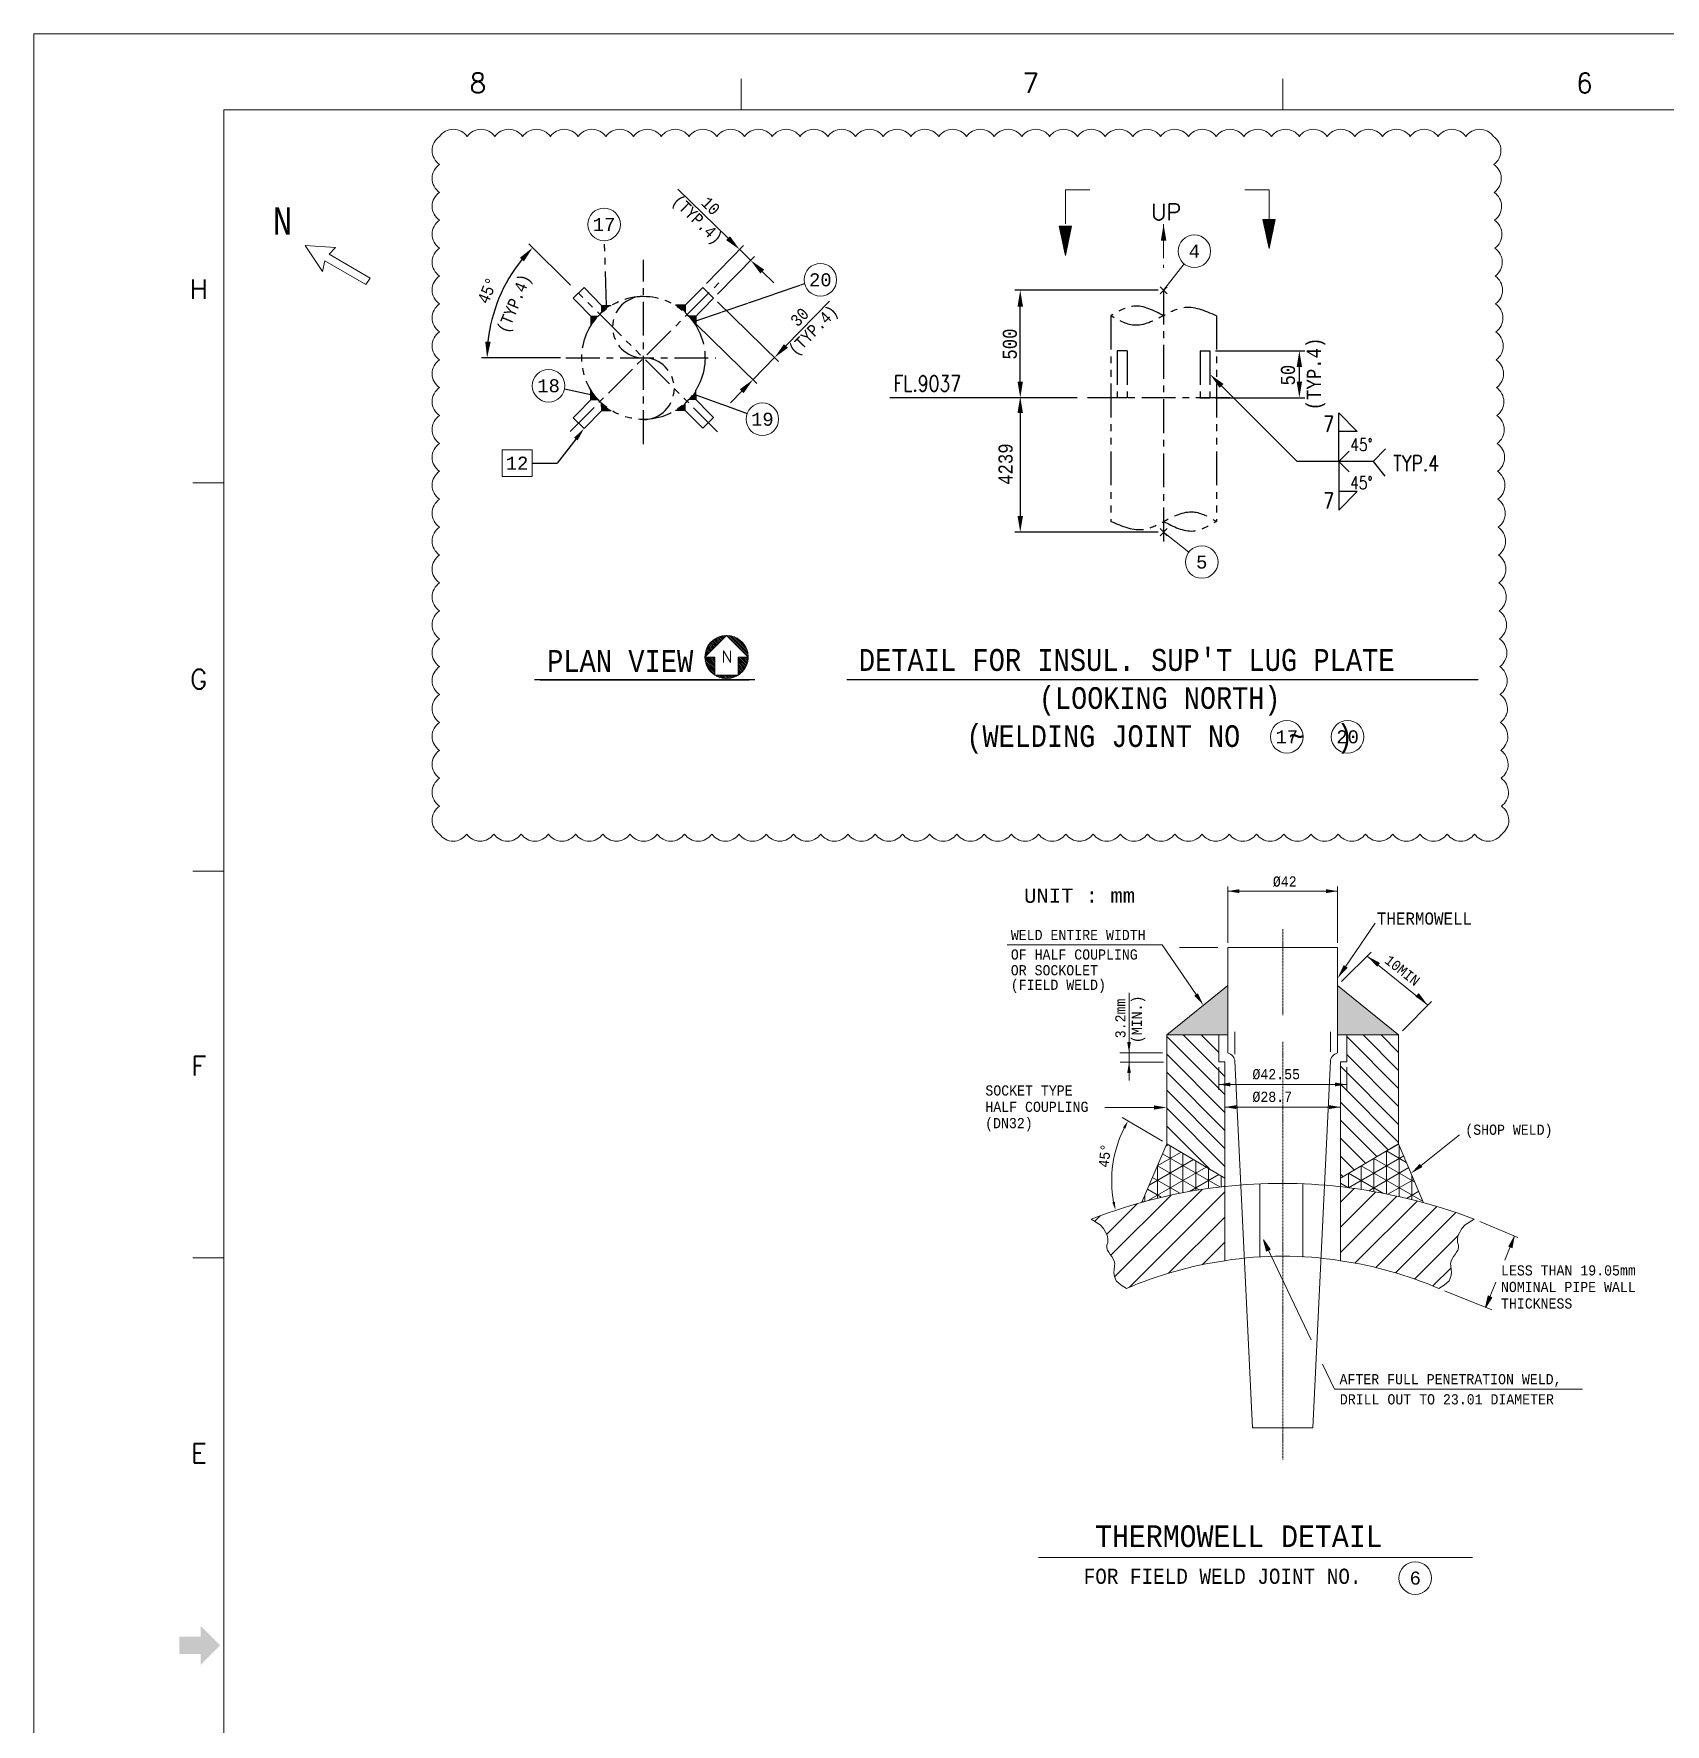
# Model space of a CAD drawing. Extents: x 0 to 841, y 0 to 594.
# Drawn here: x 0 to 300.6, y 282.5 to 594 of the extents above; entities that cross this region are included whole.
import ezdxf
from ezdxf.enums import TextEntityAlignment as Align

# ---------------------------------------------------------------- set-up
doc = ezdxf.new("R2010")
doc.units = 0
doc.header["$LTSCALE"] = 5
doc.header["$MEASUREMENT"] = 0
for name, pattern in [('CENTER', [2, 1.25, -0.25, 0.25, -0.25]), ('CONT', [1, 1, 0]), ('PHANTOM', [2.5, 1.25, -0.25, 0.25, -0.25, 0.25, -0.25])]:
    doc.linetypes.add(name, pattern=pattern)
doc.layers.get('0').update_dxf_attribs({"lineweight": 9})
for name, color, linetype, lineweight in [('1', 7, 'Continuous', 9), ('4', 7, 'Continuous', 9), ('42', 7, 'Continuous', 9)]:
    doc.layers.add(name, color=color, linetype=linetype, lineweight=lineweight)
for name, color, linetype in [('FAB', 2, 'Continuous'), ('SUPT', 4, 'Continuous'), ('TITLE BLOCK', 7, 'Continuous')]:
    doc.layers.add(name, color=color, linetype=linetype)
doc.styles.add('MARKING', font='monotxt.shx', dxfattribs={"width": 0.85, "height": 2.6})
doc.styles.add('MONOTXT', font='monotxt.shx')
doc.styles.add('ROMANS', font='romans.shx')
doc.styles.get("Standard").update_dxf_attribs({"font": 'txt.shx'})
doc.styles.add('TXT', font='monotxt.shx')

# ---------------------------------------------------------------- blocks, each defined once
blk = doc.blocks.new('A$C4F896684')
at = {"layer": '4', "color": 2, "linetype": 'Continuous'}
for p, q in [((-1.13, 0), (0, -5.35)), ((-1.13, 0), (1.13, 0)), ((-1.11, 0), (0.74, -1.86)), ((-0.64, 0), (-1.05, -0.41)), ((-0.39, 0), (-1, -0.62)), ((-0.14, 0), (-0.96, -0.82)), ((0.11, 0), (-0.92, -1.03)), ((0.36, 0), (-0.87, -1.24)), ((-0.86, 0), (0.78, -1.65)), ((0.61, 0), (-0.83, -1.44)), ((0.86, 0), (-0.79, -1.65)), ((1.11, 0), (-0.74, -1.85)), ((-0.62, 0), (0.83, -1.44)), ((-0.37, 0), (0.87, -1.24)), ((-0.12, 0), (0.92, -1.03)), ((0, -5.35), (1.13, 0)), ((0.13, 0), (0.96, -0.83)), ((0.38, 0), (1, -0.62)), ((0.63, 0), (1.05, -0.41)), ((0.88, 0), (1.09, -0.21)), ((1.13, 0), (1.13, 0)), ((-1.07, -0.29), (0.7, -2.06)), ((-1.01, -0.61), (0.65, -2.27)), ((-0.94, -0.92), (0.61, -2.47)), ((-0.87, -1.24), (0.57, -2.68)), ((-0.8, -1.56), (0.52, -2.88)), ((-0.74, -1.87), (0.48, -3.09)), ((1.07, -0.29), (-0.7, -2.06)), ((-0.67, -2.19), (0.44, -3.3)), ((1.01, -0.6), (-0.65, -2.26)), ((0.94, -0.92), (-0.61, -2.47)), ((-0.6, -2.51), (0.39, -3.5)), ((0.87, -1.24), (-0.57, -2.68)), ((-0.54, -2.82), (0.35, -3.71)), ((0.81, -1.55), (-0.52, -2.88)), ((0.74, -1.87), (-0.48, -3.09)), ((0.67, -2.19), (-0.44, -3.29)), ((0.6, -2.5), (-0.39, -3.5)), ((0.54, -2.82), (-0.35, -3.71)), ((-0.47, -3.14), (0.31, -3.91)), ((-0.4, -3.46), (0.26, -4.12)), ((-0.34, -3.77), (0.22, -4.33)), ((0.47, -3.14), (-0.31, -3.91)), ((-0.27, -4.09), (0.17, -4.53)), ((0.4, -3.45), (-0.26, -4.12)), ((0.34, -3.77), (-0.22, -4.32)), ((-0.2, -4.41), (0.13, -4.74)), ((0.27, -4.09), (-0.17, -4.53)), ((0.2, -4.4), (-0.13, -4.74)), ((-0.13, -4.72), (0.09, -4.94)), ((0.13, -4.72), (-0.09, -4.94)), ((-0.07, -5.04), (0.04, -5.15)), ((0.07, -5.03), (-0.04, -5.15)), ((0, -5.35), (0, -5.35))]:
    blk.add_line(p, q, dxfattribs=at)
blk = doc.blocks.new('*X18')
at = {"color": 0}
for p, q in [((263.81, 168.35), (270.12, 174.66)), ((263.85, 168.92), (269.55, 174.62)), ((263.95, 169.55), (268.91, 174.51)), ((264.16, 170.29), (268.17, 174.3)), ((264.58, 171.24), (267.22, 173.89)), ((270.3, 174.31), (270.64, 174.65)), ((270.3, 173.78), (271.13, 174.61)), ((270.3, 173.25), (271.58, 174.53)), ((270.3, 172.72), (272.01, 174.43)), ((270.3, 172.19), (272.42, 174.31)), ((270.3, 171.66), (272.8, 174.16)), ((270.83, 171.66), (273.17, 174)), ((271.36, 171.66), (273.51, 173.81)), ((271.89, 171.66), (273.84, 173.61)), ((272.42, 171.66), (274.16, 173.39)), ((272.95, 171.66), (274.45, 173.16)), ((273.48, 171.66), (274.74, 172.91)), ((274.01, 171.66), (275, 172.65)), ((263.81, 167.82), (263.98, 167.99)), ((263.86, 167.34), (264.24, 167.72)), ((263.93, 166.88), (264.51, 167.46)), ((274.54, 171.66), (275.25, 172.37)), ((275.08, 171.66), (275.49, 172.08)), ((275.61, 171.66), (275.71, 171.77)), ((275.78, 171.3), (275.91, 171.44)), ((275.78, 170.77), (276.1, 171.1)), ((275.78, 170.24), (276.27, 170.74)), ((275.78, 169.71), (276.42, 170.35)), ((275.78, 169.18), (276.55, 169.95)), ((275.78, 168.65), (276.66, 169.53)), ((275.78, 168.12), (276.74, 169.08)), ((275.78, 167.59), (276.79, 168.6)), ((275.78, 167.06), (276.8, 168.08)), ((275.78, 166.53), (276.77, 167.52)), ((264.03, 166.45), (264.77, 167.19)), ((264.16, 166.05), (265.04, 166.93)), ((264.3, 165.66), (265.3, 166.66)), ((264.47, 165.3), (265.57, 166.4)), ((264.65, 164.95), (265.83, 166.13)), ((264.85, 164.62), (266.1, 165.87)), ((265.07, 164.31), (266.36, 165.6)), ((265.3, 164.01), (266.63, 165.34)), ((265.55, 163.73), (266.89, 165.07)), ((265.81, 163.46), (267.16, 164.8)), ((266.09, 163.21), (267.42, 164.54)), ((266.39, 162.97), (267.69, 164.27)), ((266.7, 162.75), (267.95, 164.01)), ((267.02, 162.55), (268.22, 163.74)), ((267.37, 162.36), (268.48, 163.48)), ((267.73, 162.19), (268.75, 163.21)), ((268.11, 162.04), (269.01, 162.95)), ((268.51, 161.91), (269.28, 162.68)), ((268.93, 161.81), (269.54, 162.42)), ((270.3, 164.24), (270.73, 164.66)), ((270.3, 163.71), (271.26, 164.66)), ((270.3, 163.18), (271.79, 164.66)), ((270.3, 162.65), (272.32, 164.66)), ((270.3, 162.12), (272.85, 164.66)), ((270.38, 161.66), (273.38, 164.66)), ((270.94, 161.69), (273.91, 164.66)), ((271.56, 161.78), (274.44, 164.66)), ((272.28, 161.97), (274.97, 164.66)), ((273.16, 162.32), (275.5, 164.66)), ((275.78, 166), (276.68, 166.9)), ((275.78, 165.47), (276.5, 166.19)), ((275.78, 164.94), (276.14, 165.3)), ((269.38, 161.73), (269.81, 162.15)), ((269.86, 161.68), (270.08, 161.89))]:
    blk.add_line(p, q, dxfattribs=at)

msp = doc.modelspace()

# ---------------------------------------------------------------- hatches: boundary and pattern name
at = {"layer": '1', "linetype": 'Continuous'}
h = msp.add_hatch(color=4, dxfattribs=at)
h.paths.add_polyline_path([(208.72, 409.51), (219.96, 409.51), (219.96, 418.61)])
h.paths.add_polyline_path([(240.21, 418.61), (240.21, 409.51), (251.46, 409.51)])
h = msp.add_hatch(dxfattribs=at)
h.set_pattern_fill('ANSI31', color=4, scale=18.75, angle=90)
h.set_pattern_definition([(135, (103.4408, 292.4418), (-1.657282, -1.657282), [])])
h.paths.add_polyline_path([(219.42, 404.33), (219.21, 404.54), (218.3, 404.54), (218.3, 409.51), (208.72, 409.51), (208.72, 389.45), (219.42, 383.13)])
h.paths.add_polyline_path([(251.46, 409.51), (241.88, 409.51), (241.88, 404.54), (240.97, 404.54), (240.75, 404.33), (240.75, 383.13), (251.46, 389.45)])
h = msp.add_hatch(dxfattribs=at)
h.set_pattern_fill('NET3', color=4, scale=18.75, angle=90)
h.set_pattern_definition([(90, (110.9408, 281.1918), (-2.34375, 1e-16), []), (150, (110.9408, 281.1918), (-1.171875, -2.029747), []), (210, (110.9408, 281.1918), (1.171875, -2.029747), [])])
h.paths.add_polyline_path([(251.46, 389.45), (240.75, 383.13), (240.75, 381.54, -0.036965), (256.05, 378.57)])
h.paths.add_polyline_path([(219.42, 383.13), (208.72, 389.45), (204.17, 378.67, -0.040319), (219.42, 381.59)])
h = msp.add_hatch(dxfattribs=at)
h.set_pattern_fill('ANSI31', color=4, scale=26.25)
h.set_pattern_definition([(45, (103.4408, 292.4418), (-2.320194, 2.320194), [])])
h.paths.add_polyline_path([(219.42, 381.59, 0.066027), (194.78, 375.55), (196.49, 374.48), (197.07, 373.85), (197.75, 372.62), (197.88, 372), (197.9, 371.81), (197.85, 371.25), (197.7, 370.75), (197.7, 370.29), (197.83, 369.86), (198.06, 369.45), (198.33, 369.05), (198.62, 368.65), (198.88, 368.25), (199.07, 367.82), (199.15, 367.36), (199.12, 366.86), (199.03, 366.3), (198.99, 365.68), (199.09, 364.99), (199.44, 364.21), (200.33, 363.36), (201.29, 362.77, -0.064579), (219.42, 367.89)])
h.paths.add_polyline_path([(263.1, 373.85), (263.69, 374.48), (265.39, 375.55, 0.060273), (240.75, 381.54), (240.75, 367.89, -0.064665), (258.88, 362.77), (259.85, 363.36), (260.74, 364.21), (261.08, 364.99), (261.19, 365.68), (261.15, 366.3), (261.06, 366.86), (261.02, 367.36), (261.11, 367.82), (261.3, 368.25), (261.56, 368.65), (261.84, 369.05), (262.12, 369.45), (262.34, 369.86), (262.47, 370.29), (262.47, 370.75), (262.33, 371.25), (262.28, 371.81), (262.29, 372), (262.42, 372.62)])
at = {"layer": 'SUPT', "linetype": 'PHANTOM'}
for points in [[(102.62, 541.96), (102.62, 540.19, -0.059237), (104.28, 542.3), (103.95, 541.98)], [(104.62, 543.96), (106.38, 543.96, 0.059237), (104.28, 542.3), (104.6, 542.62)], [(119.99, 543.97), (118.23, 543.97, -0.059237), (120.34, 542.31), (120.01, 542.63)], [(122, 541.97), (122, 540.21, 0.059237), (120.34, 542.31), (120.66, 541.99)], [(102.63, 526.59), (102.63, 528.35, 0.059237), (104.29, 526.24), (103.96, 526.57)], [(104.63, 524.58), (106.4, 524.59, -0.059237), (104.29, 526.24), (104.61, 525.92)]]:
    msp.add_hatch(color=1, dxfattribs=at).paths.add_polyline_path(points)
at = {"layer": 'SUPT'}
for points in [[(122.01, 526.6), (122, 528.36, -0.059237), (120.35, 526.25), (120.67, 526.58)], [(120, 524.59), (118.24, 524.59, 0.059237), (120.35, 526.25), (120.02, 525.93)]]:
    msp.add_hatch(color=1, dxfattribs=at).paths.add_polyline_path(points)

# ---------------------------------------------------------------- linework, layer by layer
at = {"color": 2}
for p, q in [((125.97, 544.59), (137.19, 533.63)), ((138.57, 536.48), (146.62, 544.72)), ((121.99, 540.56), (133.23, 529.58)), ((132.52, 530.28), (136.48, 534.33)), ((130.42, 528.13), (128.33, 525.98))]:
    msp.add_line(p, q, dxfattribs=at)
at = {"color": 4}
for p, q in [((219.96, 426.48), (219.96, 436.86)), ((240.21, 426.48), (240.21, 436.86)), ((241.7, 422.15), (247.12, 430.12)), ((207.9, 426.13), (179.31, 426.13)), ((214.14, 416.96), (207.9, 426.13)), ((219.96, 406.18), (219.96, 425.61)), ((240.21, 406.18), (240.21, 425.61)), ((246.4, 424.75), (240.93, 419.34)), ((256.77, 415.05), (245.67, 424.03)), ((251.46, 409.51), (240.21, 418.61)), ((201.78, 401.12), (201.78, 417.29)), ((252.18, 410.24), (257.53, 415.66)), ((221.28, 405.93), (221.28, 410.1)), ((238.9, 406.36), (238.9, 410.1)), ((207.97, 406.18), (200.07, 406.18)), ((208.15, 404.49), (200.13, 404.49)), ((218.3, 399.37), (218.3, 403.54)), ((224.53, 337.07), (221.28, 404.7)), ((235.64, 337.07), (238.9, 404.7)), ((241.88, 399.37), (241.88, 403.54)), ((219.42, 395.2), (219.42, 399.37)), ((240.75, 395.2), (240.75, 399.37))]:
    msp.add_line(p, q, dxfattribs=at)
at = {"color": 4, "linetype": 'ByBlock'}
for p, q in [((219.96, 436), (240.21, 436)), ((219.96, 425.61), (240.21, 425.61)), ((218.3, 400.37), (241.88, 400.37)), ((197.35, 396.13), (206.38, 396.13)), ((219.42, 396.2), (240.75, 396.2)), ((207.96, 389.9), (200.53, 394.29)), ((262.67, 391.06), (255.58, 385.46))]:
    msp.add_line(p, q, dxfattribs=at)
at = {"color": 1, "linetype": 'CENTER', "ltscale": 0.04}
for p, q in [((230.09, 429.01), (230.09, 413.11)), ((230.09, 408.25), (230.09, 331.21))]:
    msp.add_line(p, q, dxfattribs=at)
at = {"color": 0, "linetype": 'ByBlock'}
msp.add_line((208.72, 399.52), (208.72, 399.59), dxfattribs=at)
at = {"color": 2, "linetype": 'Continuous'}
msp.add_lwpolyline([(86.27, 512.39), (86.27, 517.35), (91.8, 517.35), (91.8, 512.39), (86.27, 512.39)], dxfattribs=at)
at = {"color": 4}
for centre, start, end in [((219.61, 404.54), 0, 77.9932), ((240.56, 404.54), 102.0068, 180)]:
    msp.add_arc(centre, 1.67, start, end, dxfattribs=at)
at = {"color": 4, "linetype": 'ByBlock'}
msp.add_arc((220.24, 382.64), 21.65, 153.3645, 190.4789, dxfattribs=at)
at = {"color": 2}
for points in [[(138.21, 536.83), (138.93, 536.13), (136.48, 534.33)], [(130.06, 528.48), (130.78, 527.78), (132.52, 530.28)]]:
    msp.add_solid(points, dxfattribs=at)
at = {"color": 4, "linetype": 'ByBlock'}
for points in [[(222.11, 436.36), (222.11, 435.64), (219.96, 436)], [(238.07, 436.36), (238.07, 435.64), (240.21, 436)], [(220.44, 400.73), (220.44, 400.02), (218.3, 400.37)], [(239.73, 400.73), (239.73, 400.02), (241.88, 400.37)], [(206.38, 396.52), (206.38, 395.74), (208.72, 396.13)], [(221.57, 396.56), (221.57, 395.84), (219.42, 396.2)], [(238.61, 396.56), (238.61, 395.84), (240.75, 396.2)], [(200.67, 392.47), (201.1, 392.23), (201.6, 393.66)], [(255.83, 385.15), (255.34, 385.76), (253.76, 384.01)], [(199.19, 378.76), (198.71, 378.65), (199.27, 377.25)]]:
    msp.add_solid(points, dxfattribs=at)
at = {"color": 4}
for points in [[(247.49, 422.06), (248.03, 422.76), (245.67, 424.03)], [(242.07, 421.9), (241.34, 422.39), (240.21, 419.96)], [(213.81, 416.73), (214.47, 417.18), (215.48, 414.99)], [(255.16, 417.2), (254.55, 416.57), (256.77, 415.05)], [(201.45, 408.17), (202.11, 408.17), (201.78, 406.18)], [(202.11, 402.51), (201.45, 402.51), (201.78, 404.49)]]:
    msp.add_solid(points, dxfattribs=at)
at = {"layer": '1', "color": 4, "linetype": 'Continuous'}
for p, q in [((208.72, 409.51), (219.96, 418.61)), ((194.78, 375.55), (196.49, 374.48)), ((196.49, 374.48), (197.07, 373.85)), ((197.07, 373.85), (197.75, 372.62)), ((263.1, 373.85), (262.42, 372.62)), ((263.69, 374.48), (263.1, 373.85)), ((265.39, 375.55), (263.69, 374.48)), ((266.43, 375.12), (273.42, 372.19)), ((197.85, 371.25), (197.7, 370.75)), ((197.7, 370.75), (197.7, 370.29)), ((197.75, 372.62), (197.88, 372)), ((197.9, 371.81), (197.85, 371.25)), ((197.88, 372), (197.9, 371.81)), ((226.54, 371.77), (235.34, 353.28)), ((262.29, 372), (262.28, 371.81)), ((262.28, 371.81), (262.33, 371.25)), ((262.42, 372.62), (262.29, 372)), ((262.33, 371.25), (262.47, 370.75)), ((262.47, 370.75), (262.47, 370.29)), ((271.03, 368), (272.83, 372.43)), ((197.7, 370.29), (197.83, 369.86)), ((197.83, 369.86), (198.06, 369.45)), ((198.06, 369.45), (198.33, 369.05)), ((198.33, 369.05), (198.62, 368.65)), ((198.62, 368.65), (198.88, 368.25)), ((198.88, 368.25), (199.07, 367.82)), ((199.07, 367.82), (199.15, 367.36)), ((261.11, 367.82), (261.02, 367.36)), ((261.3, 368.25), (261.11, 367.82)), ((261.56, 368.65), (261.3, 368.25)), ((261.84, 369.05), (261.56, 368.65)), ((262.12, 369.45), (261.84, 369.05)), ((262.34, 369.86), (262.12, 369.45)), ((262.47, 370.29), (262.34, 369.86)), ((199.03, 366.3), (198.99, 365.68)), ((198.99, 365.68), (199.09, 364.99)), ((199.12, 366.86), (199.03, 366.3)), ((199.09, 364.99), (199.44, 364.21)), ((199.15, 367.36), (199.12, 366.86)), ((261.08, 364.99), (260.74, 364.21)), ((261.02, 367.36), (261.06, 366.86)), ((261.06, 366.86), (261.15, 366.3)), ((261.19, 365.68), (261.08, 364.99)), ((261.15, 366.3), (261.19, 365.68)), ((199.44, 364.21), (200.33, 363.36)), ((200.33, 363.36), (201.29, 362.77)), ((259.85, 363.36), (258.88, 362.77)), ((260.74, 364.21), (259.85, 363.36)), ((259.92, 362.35), (268.64, 358.81)), ((267.48, 359.28), (269.38, 363.96)), ((267.48, 359.28), (267.97, 361.4)), ((237.45, 348.83), (239.66, 344.19)), ((239.66, 344.19), (285.32, 344.19)), ((235.64, 337.07), (224.52, 337.07))]:
    msp.add_line(p, q, dxfattribs=at)
at = {"layer": '1', "color": 2, "linetype": 'Continuous'}
for p, q in [((208.72, 409.51), (208.72, 389.45)), ((251.46, 409.51), (251.46, 389.45)), ((219.42, 367.89), (219.42, 404.54)), ((240.75, 367.89), (240.75, 404.54)), ((240.75, 404.54), (241.88, 404.54)), ((208.72, 389.45), (204.17, 378.67)), ((219.42, 383.13), (208.72, 389.45)), ((240.75, 383.13), (251.46, 389.45)), ((251.46, 389.45), (256.05, 378.57))]:
    msp.add_line(p, q, dxfattribs=at)
at = {"layer": '1', "color": 2}
for p, q in [((208.72, 409.51), (219.96, 409.51)), ((208.72, 409.51), (219.96, 409.51)), ((218.3, 404.54), (218.3, 409.51)), ((251.46, 409.51), (240.21, 409.51)), ((251.46, 409.51), (240.21, 409.51)), ((241.88, 404.54), (241.88, 409.51)), ((219.42, 404.54), (218.3, 404.54)), ((225.89, 368.55), (225.89, 382.07)), ((233.83, 368.55), (233.83, 382.07))]:
    msp.add_line(p, q, dxfattribs=at)
at = {"layer": '1', "color": 4}
for p, q in [((227.76, 369.97), (226.54, 371.77)), ((226.54, 371.77), (227.11, 369.67)), ((271.77, 370.53), (272.83, 372.43)), ((227.11, 369.67), (227.76, 369.97)), ((272.45, 370.29), (271.77, 370.53)), ((267.97, 361.4), (268.63, 361.13)), ((268.63, 361.13), (267.48, 359.28))]:
    msp.add_line(p, q, dxfattribs=at)
at = {"layer": '1', "color": 4, "linetype": 'Continuous'}
for centre, radius, start, end in [((229.86, 285.68), 96.47, 96.2115, 111.3218), ((228.33, 276.72), 105.56, 69.4457, 83.2426), ((230.09, 295.44), 73.23, 98.3756, 113.1555), ((230.11, 295.53), 73.14, 66.8329, 81.6323)]:
    msp.add_arc(centre, radius, start, end, dxfattribs=at)
at = {"layer": '1', "color": 2}
for centre, radius, start, end in [((229.86, 285.68), 96.47, 83.5173, 96.2115), ((230.09, 300.31), 68.42, 81.0343, 98.9691)]:
    msp.add_arc(centre, radius, start, end, dxfattribs=at)
at = {"layer": '1', "color": 4}
for points in [[(226.54, 371.77), (227.11, 369.67), (227.76, 369.97)], [(272.83, 372.43), (272.45, 370.29), (271.77, 370.53)], [(267.48, 359.28), (267.97, 361.4), (268.63, 361.13)]]:
    msp.add_solid(points, dxfattribs=at)
at = {"layer": '4'}
msp.add_line((211.07, 425.61), (218.15, 425.61), dxfattribs=at)
at = {"layer": '4', "color": 2, "linetype": 'Continuous', "lineweight": 0}
msp.add_lwpolyline([(49.99, 554.99), (53.19, 550.19), (53.59, 552.19), (61.19, 547.79), (61.99, 548.99), (54.39, 553.39), (55.59, 554.59), (49.99, 554.99)], dxfattribs=at)
at = {"layer": '42', "color": 3, "linetype": 'Continuous', "lineweight": 0}
for p, q in [((130.35, 580), (130.35, 585.73)), ((230.09, 585.73), (230.09, 580)), ((35, 511.27), (29.27, 511.27)), ((35, 439.66), (29.27, 439.66)), ((35, 368.43), (29.27, 368.43))]:
    msp.add_line(p, q, dxfattribs=at)
for points in [[(0, 0), (841, 0), (841, 594), (0, 594)], [(35, 580), (827, 580), (827, 14), (35, 14)]]:
    msp.add_lwpolyline(points, close=True, dxfattribs=at)
for points in [[(34.34, 297), (30.76, 293.43), (30.76, 300.56)], [(30.76, 295.39), (26.82, 295.39), (30.76, 298.6), (26.82, 298.6)]]:
    msp.add_solid(points, dxfattribs=at)
at = {"layer": 'FAB', "lineweight": 0}
msp.add_line((185.09, 313.21), (265.09, 313.21), dxfattribs=at)
at = {"layer": 'FAB', "color": 2, "linetype": 'Continuous', "lineweight": 0}
msp.add_circle((254.52, 309.4), 3, dxfattribs=at)
at = {"layer": 'SUPT', "color": 2}
for p, q in [((127.9, 556.34), (118.63, 565.39)), ((98.86, 547.69), (91.21, 555.32)), ((123.94, 547.98), (130.75, 554.96)), ((125.95, 546), (132.76, 552.99)), ((132.07, 552.27), (130.05, 554.24)), ((134.21, 550.18), (136.36, 548.08)), ((207.15, 546.73), (180.74, 546.73)), ((181.74, 529.91), (181.74, 543.73)), ((97.01, 534.27), (82.51, 534.26)), ((217.7, 535.58), (234.16, 535.58)), ((233.16, 529.91), (233.16, 532.58)), ((181.74, 526.91), (157.7, 526.91)), ((192.2, 526.91), (180.24, 526.91)), ((192.2, 526.91), (180.74, 526.91)), ((217.7, 526.91), (234.16, 526.91)), ((181.74, 524.13), (181.74, 505.16)), ((240.41, 515.19), (240.41, 524.15)), ((243.84, 520.71), (240.41, 524.15)), ((91.8, 514.87), (96.43, 514.87)), ((242.32, 517.1), (240.41, 515.19)), ((240.41, 515.19), (240.41, 506.23)), ((242.32, 513.28), (240.41, 515.19)), ((243.84, 509.66), (240.41, 506.23)), ((207.15, 502.16), (180.74, 502.16)), ((132.84, 474.92), (92.22, 474.92)), ((93.3, 474.92), (131.77, 474.92)), ((266.11, 474.92), (149.76, 474.92))]:
    msp.add_line(p, q, dxfattribs=at)
at = {"layer": 'SUPT', "color": 2, "linetype": 'PHANTOM', "lineweight": 0}
for p, q in [((190.05, 565.26), (190.05, 554.41)), ((194.54, 565.26), (190.05, 565.26)), ((227.58, 565.26), (223.09, 565.26)), ((227.58, 565.26), (227.58, 555.67)), ((208.15, 558.9), (208.15, 550.89)), ((208.15, 546.73), (211.97, 551.58)), ((208.81, 547.39), (207.5, 546.08)), ((207.5, 547.39), (208.81, 546.08)), ((208.81, 501.5), (207.5, 502.81)), ((207.5, 501.5), (208.81, 502.81)), ((208.15, 502.16), (212.82, 498.5))]:
    msp.add_line(p, q, dxfattribs=at)
at = {"layer": 'SUPT', "color": 2, "linetype": 'PHANTOM'}
msp.add_line((105.5, 543.96), (105.15, 555.86), dxfattribs=at)
at = {"layer": 'SUPT', "color": 1, "linetype": 'CENTER'}
for p, q in [((112.32, 518.38), (112.3, 552.33)), ((98.79, 520.73), (126.21, 548.08)), ((208.15, 546.68), (208.15, 499.91)), ((98.01, 534.27), (125.66, 534.29)), ((220.37, 526.91), (192.89, 526.91))]:
    msp.add_line(p, q, dxfattribs=at)
at = {"layer": 'SUPT', "color": 1, "linetype": 'PHANTOM'}
for p, q in [((99.38, 545.29), (101.37, 547.25)), ((103.34, 541.24), (99.38, 545.29)), ((125.96, 520.67), (99.57, 546.99)), ((101.37, 547.25), (104.62, 543.96)), ((123.24, 547.27), (119.99, 543.97)), ((121.27, 541.25), (125.23, 545.31)), ((125.23, 545.31), (123.24, 547.27)), ((104.28, 542.3), (103.95, 541.98)), ((104.28, 542.3), (104.6, 542.62)), ((104.62, 543.96), (104.6, 542.62)), ((104.62, 543.96), (106.38, 543.96)), ((119.99, 543.97), (118.23, 543.97)), ((119.99, 543.97), (120.01, 542.63)), ((120.34, 542.31), (120.01, 542.63)), ((120.34, 542.31), (120.66, 541.99)), ((102.62, 541.96), (103.95, 541.98)), ((102.62, 541.96), (102.62, 540.19)), ((122, 541.97), (120.66, 541.99)), ((122, 541.97), (122, 540.21)), ((198.44, 542.05), (198.44, 504.14)), ((217.87, 542.05), (217.87, 504.14)), ((199.6, 535.58), (199.6, 526.91)), ((201.43, 535.58), (199.6, 535.58)), ((201.43, 535.58), (201.43, 526.91)), ((214.88, 535.58), (214.88, 526.91)), ((214.88, 535.58), (216.7, 535.58)), ((216.7, 535.58), (216.7, 526.91)), ((103.35, 527.3), (99.4, 523.24)), ((102.63, 526.59), (102.63, 528.35)), ((102.63, 526.59), (103.96, 526.57)), ((104.29, 526.24), (103.96, 526.57)), ((201.43, 526.91), (199.6, 526.91)), ((214.88, 526.91), (216.7, 526.91)), ((101.38, 521.28), (104.63, 524.58)), ((104.29, 526.24), (104.61, 525.92)), ((104.63, 524.58), (104.61, 525.92)), ((104.63, 524.58), (106.4, 524.59)), ((99.4, 523.24), (101.38, 521.28))]:
    msp.add_line(p, q, dxfattribs=at)
at = {"layer": 'SUPT', "color": 2, "linetype": 'CONT'}
for p, q in [((122, 541.09), (141.99, 547.97)), ((102.63, 527.47), (97.78, 528.51)), ((122, 527.48), (131.42, 524.01))]:
    msp.add_line(p, q, dxfattribs=at)
at = {"layer": 'SUPT', "color": 1}
for p, q in [((120.35, 526.25), (120.67, 526.58)), ((122.01, 526.6), (120.67, 526.58)), ((122.01, 526.6), (122, 528.36)), ((120, 524.59), (118.24, 524.59)), ((120, 524.59), (120.02, 525.93)), ((120.35, 526.25), (120.02, 525.93))]:
    msp.add_line(p, q, dxfattribs=at)
at = {"layer": 'SUPT', "color": 1, "lineweight": 0, "ltscale": 0.2}
for p, q in [((121.28, 527.31), (125.24, 523.26)), ((123.26, 521.3), (120, 524.59)), ((125.24, 523.26), (123.26, 521.3))]:
    msp.add_line(p, q, dxfattribs=at)
at = {"layer": 'SUPT', "color": 2, "linetype": 'Continuous'}
for p, q in [((243.84, 520.71), (240.41, 520.71)), ((246.76, 515.19), (249.06, 517.51)), ((246.76, 515.19), (232.76, 515.19)), ((246.76, 515.19), (248.9, 512.47)), ((243.84, 509.66), (240.41, 509.66))]:
    msp.add_line(p, q, dxfattribs=at)
at = {"layer": 'SUPT', "color": 2, "lineweight": 0, "ltscale": 0.2}
for p, q in [((127.63, 483.14), (123.64, 479.15)), ((127.63, 483.14), (131.63, 479.15)), ((125.48, 479.15), (123.64, 479.15)), ((125.48, 479.15), (125.48, 475.78)), ((129.78, 479.15), (129.78, 475.78)), ((131.63, 479.15), (129.78, 479.15)), ((129.78, 475.78), (125.48, 475.78))]:
    msp.add_line(p, q, dxfattribs=at)
at = {"layer": 'SUPT', "color": 1, "linetype": 'Continuous', "lineweight": 0, "flags": 128}
msp.add_lwpolyline([(268.93, 575.07, 0.520567), (268.93, 575.07, 0.520567), (268.93, 575.07, 0.520567), (263.82, 575.07, 0.520567), (258.71, 575.07, 0.520567), (253.6, 575.07, 0.520567), (248.49, 575.07, 0.520567), (243.38, 575.07, 0.520567), (238.27, 575.07, 0.520567), (233.16, 575.07, 0.520567), (228.05, 575.07, 0.520567), (222.94, 575.07, 0.520567), (217.83, 575.07, 0.520567), (212.72, 575.07, 0.520567), (207.61, 575.07, 0.520567), (202.5, 575.07, 0.520567), (197.38, 575.07, 0.520567), (192.27, 575.07, 0.520567), (187.16, 575.07, 0.520567), (182.05, 575.07, 0.520567), (176.94, 575.07, 0.520567), (171.83, 575.07, 0.520567), (166.72, 575.07, 0.520567), (161.61, 575.07, 0.520567), (156.5, 575.07, 0.520567), (151.39, 575.07, 0.520567), (146.28, 575.07, 0.520567), (141.17, 575.07, 0.520567), (136.06, 575.07, 0.520567), (130.95, 575.07, 0.520567), (125.83, 575.07, 0.520567), (120.72, 575.07, 0.520567), (115.61, 575.07, 0.520567), (110.5, 575.07, 0.520567), (105.39, 575.07, 0.520567), (100.28, 575.07, 0.520567), (95.17, 575.07, 0.520567), (90.06, 575.07, 0.520567), (84.95, 575.07, 0.520567), (79.84, 575.07, 0.520567), (74.73, 575.07, 0.520567), (74.73, 575.07, 0.520567), (74.73, 569.93, 0.520567), (74.73, 564.78, 0.520567), (74.73, 559.64, 0.520567), (74.73, 554.5, 0.520567), (74.73, 549.36, 0.520567), (74.73, 544.22, 0.520567), (74.73, 539.07, 0.520567), (74.73, 533.93, 0.520567), (74.73, 528.79, 0.520567), (74.73, 523.65, 0.520567), (74.73, 518.51, 0.520567), (74.73, 513.37, 0.520567), (74.73, 508.22, 0.520567), (74.73, 503.08, 0.520567), (74.73, 497.94, 0.520567), (74.73, 492.8, 0.520567), (74.73, 487.66, 0.520567), (74.73, 482.51, 0.520567), (74.73, 477.37, 0.520567), (74.73, 472.23, 0.520567), (74.73, 467.09, 0.520567), (74.73, 461.95, 0.520567), (74.73, 456.8, 0.520567), (74.73, 451.66, 0.520567), (74.73, 446.52, 0.520567), (74.73, 446.52, 0.520567), (79.75, 446.52, 0.520567), (84.76, 446.52, 0.520567), (89.78, 446.52, 0.520567), (94.8, 446.52, 0.520567), (99.82, 446.52, 0.520567), (104.84, 446.52, 0.520567), (109.85, 446.52, 0.520567), (114.87, 446.52, 0.520567), (119.89, 446.52, 0.520567), (124.91, 446.52, 0.520567), (129.93, 446.52, 0.520567), (134.95, 446.52, 0.520567), (139.96, 446.52, 0.520567), (144.98, 446.52, 0.520567), (150, 446.52, 0.520567), (155.02, 446.52, 0.520567), (160.04, 446.52, 0.520567), (165.05, 446.52, 0.520567), (170.07, 446.52, 0.520567), (175.09, 446.52, 0.520567), (180.11, 446.52, 0.520567), (185.13, 446.52, 0.520567), (190.15, 446.52, 0.520567), (195.16, 446.52, 0.520567), (200.18, 446.52, 0.520567), (205.2, 446.52, 0.520567), (210.22, 446.52, 0.520567), (215.24, 446.52, 0.520567), (220.25, 446.52, 0.520567), (225.27, 446.52, 0.520567), (230.29, 446.52, 0.520567), (235.31, 446.52, 0.520567), (240.33, 446.52, 0.520567), (245.35, 446.52, 0.520567), (250.36, 446.52, 0.520567), (255.38, 446.52, 0.520567), (260.4, 446.52, 0.520567), (265.42, 446.52, 0.520567), (270.44, 446.52, 0.520567), (270.38, 451.66, 0.520567), (270.32, 456.8, 0.520567), (270.26, 461.95, 0.520567), (270.2, 467.09, 0.520567), (270.14, 472.23, 0.520567), (270.08, 477.37, 0.520567), (270.02, 482.51, 0.520567), (269.96, 487.66, 0.520567), (269.9, 492.8, 0.520567), (269.84, 497.94, 0.520567), (269.78, 503.08, 0.520567), (269.72, 508.22, 0.520567), (269.66, 513.37, 0.520567), (269.6, 518.51, 0.520567), (269.53, 523.65, 0.520567), (269.47, 528.79, 0.520567), (269.41, 533.93, 0.520567), (269.35, 539.07, 0.520567), (269.29, 544.22, 0.520567), (269.23, 549.36, 0.520567), (269.17, 554.5, 0.520567), (269.11, 559.64, 0.520567), (269.05, 564.78, 0.520567), (268.99, 569.93, 0.520567), (268.93, 575.07, 0.520567)], format="xyb", dxfattribs=at)
at = {"layer": 'SUPT', "color": 2, "linetype": 'Continuous'}
msp.add_lwpolyline([(99.85, 519.31), (96.43, 514.87)], dxfattribs=at)
at = {"layer": 'SUPT', "color": 2, "linetype": 'Continuous', "lineweight": 0}
for centre in [(105.06, 558.86), (213.82, 553.94), (144.91, 548.66), (94.84, 529.14), (134.23, 522.97), (215.18, 496.65), (230.85, 464.44), (242.05, 464.44)]:
    msp.add_circle(centre, 3, dxfattribs=at)
at = {"layer": 'SUPT', "color": 1, "linetype": 'PHANTOM'}
msp.add_circle((112.31, 534.28), 11.35, dxfattribs=at)
msp.add_circle((112.31, 534.28), 11.35, dxfattribs=at)
at = {"layer": 'SUPT', "color": 2, "lineweight": 0, "ltscale": 0.2}
msp.add_circle((127.63, 479.15), 3.99, dxfattribs=at)
at = {"layer": 'SUPT', "color": 2}
msp.add_arc((112.31, 534.28), 28.8, 141.0476, 174.0666, dxfattribs=at)
at = {"layer": 'SUPT', "color": 1, "linetype": 'PHANTOM'}
for centre, start, end in [((112.31, 539.95), 90.0381, 270.0381), ((112.32, 528.6), 270.0381, 90.0381)]:
    msp.add_arc(centre, 5.68, start, end, dxfattribs=at)
for points in [[(208.15, 542.05), (206.36, 543), (202.99, 544.71), (199.84, 542.87), (198.44, 542.05)], [(208.15, 504.14), (209.95, 503.19), (213.32, 501.48), (216.47, 503.32), (217.87, 504.14)]]:
    msp.add_open_spline(points, degree=3, knots=[1.177559, 1.177559, 1.177559, 1.177559, 1.843458, 2.374059, 2.374059, 2.374059, 2.374059], dxfattribs=at)
for points in [[(217.87, 542.05), (211.73, 543.51), (208.15, 542.05), (202.67, 540.3), (198.44, 542.05)], [(198.44, 504.14), (204.58, 502.68), (208.15, 504.14), (213.63, 505.89), (217.87, 504.14)]]:
    msp.add_spline(points, degree=3, dxfattribs=at)
at = {"layer": 'SUPT', "color": 2, "linetype": 'PHANTOM', "lineweight": 0}
msp.add_solid([(207.65, 555.9), (208.65, 555.9), (208.15, 558.9)], dxfattribs=at)
at = {"layer": 'SUPT', "color": 2}
for points in [[(89.55, 552.72), (90.29, 552.05), (91.92, 554.61)], [(128.25, 556.7), (127.55, 555.98), (130.05, 554.24)], [(134.56, 550.54), (133.86, 549.82), (132.07, 552.27)], [(181.24, 543.73), (182.24, 543.73), (181.74, 546.73)], [(84.17, 537.23), (83.17, 537.28), (83.51, 534.26)], [(232.66, 532.58), (233.66, 532.58), (233.16, 535.58)], [(181.24, 529.91), (182.24, 529.91), (181.74, 526.91)], [(232.66, 529.91), (233.66, 529.91), (233.16, 526.91)], [(181.24, 524.13), (182.24, 524.13), (181.74, 527.13)], [(181.24, 505.16), (182.24, 505.16), (181.74, 502.16)]]:
    msp.add_solid(points, dxfattribs=at)
at = {"layer": 'SUPT', "color": 2, "linetype": 'Continuous'}
msp.add_solid([(99.53, 519.56), (101.38, 521.28), (100.18, 519.05)], dxfattribs=at)
at = {"layer": 'TITLE BLOCK', "color": 2}
msp.add_line((218.83, 529.12), (232.76, 515.19), dxfattribs=at)
msp.add_solid([(218.47, 528.77), (219.18, 529.48), (216.7, 531.25)], dxfattribs=at)

# ---------------------------------------------------------------- block references
at = {"layer": 'SUPT', "color": 2, "linetype": 'PHANTOM', "lineweight": 0}
for p in [(190.05, 558.52), (227.58, 559.77)]:
    msp.add_blockref('A$C4F896684', p, dxfattribs=at)
at = {"layer": 'SUPT', "color": 2, "lineweight": 0, "ltscale": 0.2, "xscale": 0.6143999999999323, "yscale": 0.6143999999999323, "zscale": 0.6143999999999323, "rotation": 270}
msp.add_blockref('*X18', (24.32, 645.22), dxfattribs=at)

# ---------------------------------------------------------------- texts
at = {"color": 2}
for s, height, rotation, style, width, p in [('(TYP.4)', 2.6, 90, 'MARKING', 0.85, (237.14, 524.62)), ('50', 2.6, 90, 'MARKING', 0.85, (232.36, 529.18)), ('45°', 1.875, 83.8015, 'MONOTXT', 0.9, (198.01, 384.97))]:
    msp.add_text(s, height=height, rotation=rotation, dxfattribs=dict(at, style=style, width=width)).set_placement(p)
at = {"color": 2, "attachment_point": 5, "style": 'MARKING'}
for s, insert, char_height, rotation in [('{\\A1;(TYP.4)}', (143.81, 539.12), 2.2002, 45.6933), ('{\\A1;30}', (141.09, 541.78), 2.2, 45.6933), ('{\\A1;500}', (179.84, 536.82), 2.6, 90), ('{\\A1;4239}', (179.05, 514.7), 2.6, 90)]:
    msp.add_mtext(s, dxfattribs=dict(at, insert=insert, char_height=char_height, rotation=rotation))
at = {"layer": '4', "color": 2, "linetype": 'Continuous', "lineweight": 0, "style": 'TXT', "width": 0.839996}
msp.add_text('N', height=5, dxfattribs=at).set_placement((44, 557))
at = {"layer": '4', "color": 2, "style": 'MONOTXT'}
msp.add_text('UNIT : mm', height=2.625, dxfattribs=at).set_placement((182.45, 433.86))
at = {"layer": '4', "color": 2, "style": 'MONOTXT', "width": 0.9}
for s, height, p in [('%%C42', 1.875, (228.28, 436.84)), ('THERMOWELL', 2.25, (247.45, 429.82)), ('WELD ENTIRE WIDTH', 1.875, (180.01, 426.99)), ('OF HALF COUPLING', 1.875, (180.01, 423.39)), ('OR SOCKOLET', 1.875, (180, 420.49)), ('(FIELD WELD)', 1.875, (180, 417.81)), ('%%C42.55', 1.875, (224.52, 401.33)), ('SOCKET TYPE', 1.875, (175.32, 398.33)), ('%%C28.7', 1.875, (224.52, 397.16)), ('HALF COUPLING', 1.875, (175.32, 395.32)), ('(DN32)', 1.875, (175.27, 392.31)), ('(SHOP WELD)', 1.875, (263.74, 391.1)), ('LESS THAN 19.05mm', 1.875, (270.32, 365.17)), ('NOMINAL PIPE WALL', 1.875, (270.31, 362.12)), ('THICKNESS', 1.875, (270.31, 359.07)), ('AFTER FULL PENETRATION WELD,', 1.875, (240.57, 345.12)), ('DRILL OUT TO 23.01 DIAMETER', 1.875, (240.63, 341.41))]:
    msp.add_text(s, height=height, dxfattribs=at).set_placement(p)
for s, rotation, p in [('10MIN', 321.6762, (248.7, 422.93)), ('3.2mm', 90, (201.13, 408.89)), ('(MIN.)', 90, (204.17, 407.99))]:
    msp.add_text(s, height=1.875, rotation=rotation, dxfattribs=at).set_placement(p)
at = {"layer": '42', "color": 3, "linetype": 'Continuous', "lineweight": 0, "style": 'ROMANS'}
for s, height, width, p in [('8', 3.58, 1.001426, (81.81, 584.94)), ('7', 3.58, 1.001426, (183.66, 584.94)), ('6', 3.58, 1.001426, (285.68, 584.94)), ('H', 3.57, 1.001449, (30.38, 546.95)), ('G', 3.57, 1.001449, (30.38, 475.07)), ('F', 3.57, 1.001449, (30.39, 403.81)), ('E', 3.57, 1.001449, (30.39, 332.41))]:
    msp.add_text(s, height=height, dxfattribs=dict(at, width=width)).set_placement(p, align=Align.MIDDLE)
at = {"layer": 'FAB', "linetype": 'Continuous', "style": 'MONOTXT'}
for s, height, width, p in [('THERMOWELL DETAIL', 4, 0.9, (195.53, 315.12)), ('FOR FIELD WELD JOINT NO.', 2.8, 0.88, (193.43, 308.34))]:
    msp.add_text(s, height=height, dxfattribs=dict(at, width=width)).set_placement(p)
at = {"layer": 'FAB', "color": 2, "linetype": 'Continuous', "lineweight": 0, "style": 'MONOTXT'}
msp.add_text('6', height=2.4, dxfattribs=at).set_placement((254.52, 309.4), align=Align.MIDDLE_CENTER)
at = {"layer": 'SUPT', "color": 2, "linetype": 'PHANTOM', "lineweight": 0}
msp.add_text('UP', height=3, dxfattribs=at).set_placement((205.86, 559.67))
at = {"layer": 'SUPT', "color": 2, "linetype": 'Continuous', "lineweight": 0, "style": 'TXT'}
for s, p in [('17', (105.06, 558.86)), ('4', (213.82, 553.94)), ('20', (144.91, 548.66)), ('18', (94.84, 529.14)), ('19', (134.23, 522.97)), ('12', (89.03, 514.87)), ('5', (215.18, 496.65)), ('17', (230.85, 464.44)), ('20', (242.05, 464.44))]:
    msp.add_text(s, height=2.4, dxfattribs=at).set_placement(p, align=Align.MIDDLE_CENTER)
at = {"layer": 'SUPT', "color": 2, "style": 'MARKING', "width": 0.85}
for s, p in [('45%%D', (83.68, 544.05)), ('(TYP.4)', (87.3, 538.66))]:
    msp.add_text(s, height=2.2, rotation=67.5571, dxfattribs=at).set_placement(p)
at = {"layer": 'SUPT', "color": 2, "linetype": 'Continuous'}
for s, height, style, width, p in [('FL.9037', 2.903, 'ROMANS', 0.8, (158.39, 528.1)), ('7', 2.9, 'ROMANS', 0.8, (237.58, 520.63)), ('45%%D', 2.322, 'ROMANS', 0.8, (242.55, 517.12)), ('TYP.4', 2.903, 'ROMANS', 0.8, (250.45, 513.4)), ('45%%D', 2.322, 'ROMANS', 0.8, (242.53, 510.11)), ('7', 2.9, 'ROMANS', 0.8, (237.58, 506.49)), ("DETAIL FOR INSUL. SUP'T LUG PLATE", 4.032, 'TXT', 0.857143, (152, 476.59))]:
    msp.add_text(s, height=height, dxfattribs=dict(at, style=style, width=width)).set_placement(p)
at = {"layer": 'SUPT', "color": 2, "linetype": 'Continuous', "style": 'TXT', "width": 0.857143}
msp.add_text('PLAN VIEW', height=4.032, dxfattribs=at).set_placement((108.03, 478.43), align=Align.MIDDLE)
at = {"layer": 'SUPT', "color": 2, "lineweight": 0, "ltscale": 0.2, "style": 'ROMANS'}
msp.add_text('N', height=2.15, rotation=180, dxfattribs=at).set_placement((128.71, 480.27))
at = {"layer": 'SUPT', "color": 2, "linetype": 'Continuous', "style": 'TXT', "width": 0.857143}
for s, p in [('(LOOKING NORTH)', (207.43, 471.59)), ('(WELDING JOINT NO   ~  )', (207.43, 464.57))]:
    msp.add_text(s, height=4, dxfattribs=at).set_placement(p, align=Align.MIDDLE_CENTER)
at = {"layer": 'SUPT', "color": 2, "attachment_point": 5, "rotation": 315.6933, "style": 'MARKING'}
for s, insert, char_height in [('{\\A1;(TYP.4)}', (122.05, 559.56), 2.2002), ('{\\A1;10}', (124.71, 562.28), 2.2)]:
    msp.add_mtext(s, dxfattribs=dict(at, insert=insert, char_height=char_height))

doc.saveas('drawing.dxf')
